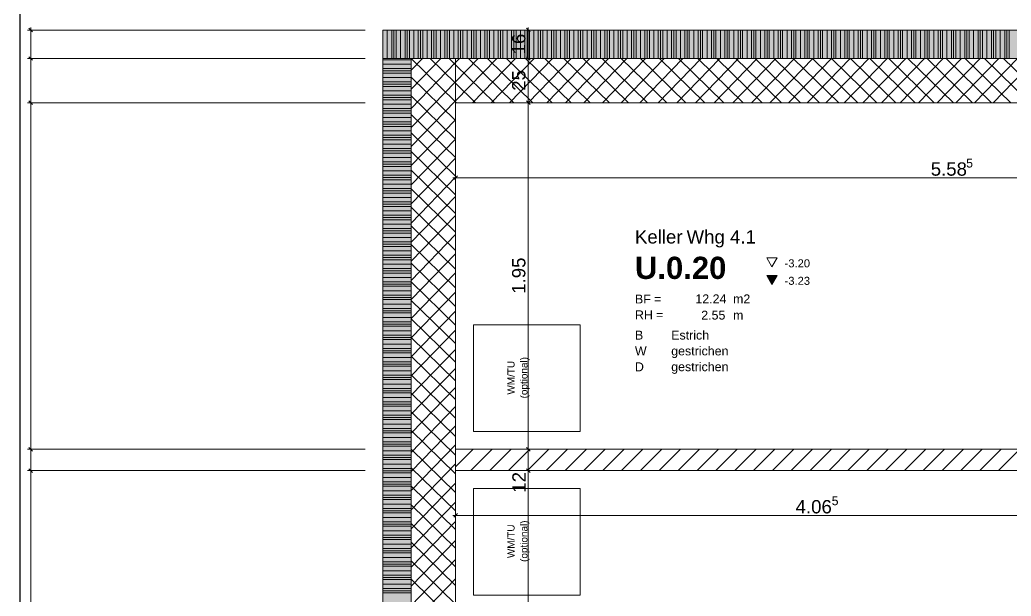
# Model space of a CAD drawing. Extents: x 0 to 1189, y 0 to 841.
# Drawn here: x 5 to 116.6, y 672.9 to 737.8 of the extents above; entities that cross this region are included whole.
import ezdxf
from ezdxf.lldxf.tags import DXFTag

# ---------------------------------------------------------------- set-up
doc = ezdxf.new("R2010")
doc.units = 0
doc.layers.get('0').update_dxf_attribs({"lineweight": 35})
for name, color, linetype, lineweight in [('211.5 Stahlbeton Kontur', 7, 'Continuous', 25), ('211.5 Stahlbeton Schraffur', 7, 'Continuous', 25), ('211.6 Mauerwerk Kontur', 7, 'Continuous', 25), ('211.6 Mauerwerk Schraffur', 7, 'Continuous', 25), ('225.2 Dämmung Aussen', 7, 'Continuous', 25), ('252.0 Spez. Sanitärapparate', 7, 'Continuous', 25), ('Bemassung', 7, 'Continuous', 25), ('Raumstempel', 7, 'Continuous', 25), ('X_Planrahmen', 7, 'Continuous', 25)]:
    doc.layers.add(name, color=color, linetype=linetype, lineweight=lineweight)
doc.styles.get("Standard").update_dxf_attribs({"font": 'arial.ttf'})
tags = doc.linetypes.add('Strich 2_1mm', pattern=[0.15, 0.1, -0.05]).pattern_tags.tags
tags[6:7] = [DXFTag(74, 4), DXFTag(75, 0), DXFTag(340, '0'), DXFTag(46, 1.0), DXFTag(50, 0.0), DXFTag(44, 0.0), DXFTag(45, 0.0)]
tags[4:5] = [DXFTag(74, 4), DXFTag(75, 0), DXFTag(340, '0'), DXFTag(46, 1.0), DXFTag(50, 0.0), DXFTag(44, 0.0), DXFTag(45, 0.0)]
tags = doc.linetypes.add('Wipeout_Contour', pattern=[1, 0, -1]).pattern_tags.tags
tags[6:7] = [DXFTag(74, 4), DXFTag(75, 0), DXFTag(340, '0'), DXFTag(46, 1.0), DXFTag(50, 0.0), DXFTag(44, 0.0), DXFTag(45, 0.0)]
tags[4:5] = [DXFTag(74, 4), DXFTag(75, 0), DXFTag(340, '0'), DXFTag(46, 1.0), DXFTag(50, 0.0), DXFTag(44, 0.0), DXFTag(45, 0.0)]

# ---------------------------------------------------------------- blocks, each defined once
blk = doc.blocks.new('Blockreferenz-A0SO6TNL06')
at = {"color": 0, "linetype": 'ByBlock', "lineweight": -2, "ltscale": 0.25}
blk.add_line((5, 836), (5, 5), dxfattribs=at)
blk = doc.blocks.new('Referenz-A0SO6TOG06', base_point=(4.4, 96.7))
at = {"layer": '211.5 Stahlbeton Kontur', "color": 0, "lineweight": 18}
for p, q in [((54.04, 733.42), (49.04, 733.42)), ((49.04, 733.42), (49.04, 456.15)), ((865.84, 733.42), (54.04, 733.42)), ((54.04, 733.42), (54.04, 728.44)), ((54.04, 456.15), (54.04, 733.42)), ((54.04, 728.44), (865.84, 728.44))]:
    blk.add_line(p, q, dxfattribs=at)
at = {"layer": '211.5 Stahlbeton Schraffur', "color": 0, "lineweight": 13}
for p, q in [((49.04, 732.11), (50.31, 733.42)), ((49.04, 729.96), (52.4, 733.42)), ((54.04, 728.54), (49.04, 733.41)), ((54.04, 730.63), (51.18, 733.42)), ((54.04, 732.72), (53.33, 733.42)), ((54.04, 732.96), (54.5, 733.42)), ((54.04, 730.81), (56.59, 733.42)), ((54.04, 728.65), (58.68, 733.42)), ((60.59, 728.44), (55.48, 733.42)), ((55.93, 728.44), (60.77, 733.42)), ((62.74, 728.44), (57.63, 733.42)), ((58.03, 728.44), (62.87, 733.42)), ((64.9, 728.44), (59.78, 733.42)), ((60.12, 728.44), (64.96, 733.42)), ((67.05, 728.44), (61.93, 733.42)), ((62.21, 728.44), (67.05, 733.42)), ((69.2, 728.44), (64.08, 733.42)), ((64.3, 728.44), (69.15, 733.42)), ((71.35, 728.44), (66.24, 733.42)), ((66.4, 728.44), (71.24, 733.42)), ((73.5, 728.44), (68.39, 733.42)), ((68.49, 728.44), (73.33, 733.42)), ((75.65, 728.44), (70.54, 733.42)), ((70.58, 728.44), (75.42, 733.42)), ((72.68, 728.44), (77.52, 733.42)), ((77.8, 728.44), (72.69, 733.42)), ((74.77, 728.44), (79.61, 733.42)), ((79.95, 728.44), (74.84, 733.42)), ((76.86, 728.44), (81.7, 733.42)), ((82.1, 728.44), (76.99, 733.42)), ((78.95, 728.44), (83.8, 733.42)), ((84.25, 728.44), (79.14, 733.42)), ((81.05, 728.44), (85.89, 733.42)), ((86.41, 728.44), (81.29, 733.42)), ((83.14, 728.44), (87.98, 733.42)), ((88.56, 728.44), (83.44, 733.42)), ((85.23, 728.44), (90.07, 733.42)), ((90.71, 728.44), (85.59, 733.42)), ((87.33, 728.44), (92.17, 733.42)), ((92.86, 728.44), (87.75, 733.42)), ((89.42, 728.44), (94.26, 733.42)), ((95.01, 728.44), (89.9, 733.42)), ((91.51, 728.44), (96.35, 733.42)), ((97.16, 728.44), (92.05, 733.42)), ((93.6, 728.44), (98.44, 733.42)), ((99.31, 728.44), (94.2, 733.42)), ((95.7, 728.44), (100.54, 733.42)), ((101.46, 728.44), (96.35, 733.42)), ((97.79, 728.44), (102.63, 733.42)), ((103.61, 728.44), (98.5, 733.42)), ((99.88, 728.44), (104.72, 733.42)), ((105.76, 728.44), (100.65, 733.42)), ((101.98, 728.44), (106.82, 733.42)), ((107.92, 728.44), (102.8, 733.42)), ((104.07, 728.44), (108.91, 733.42)), ((110.07, 728.44), (104.95, 733.42)), ((106.16, 728.44), (111, 733.42)), ((112.22, 728.44), (107.1, 733.42)), ((108.25, 728.44), (113.09, 733.42)), ((114.37, 728.44), (109.26, 733.42)), ((110.35, 728.44), (115.19, 733.42)), ((116.52, 728.44), (111.41, 733.42)), ((112.44, 728.44), (117.28, 733.42)), ((118.67, 728.44), (113.56, 733.42)), ((114.53, 728.44), (119.37, 733.42)), ((120.82, 728.44), (115.71, 733.42)), ((49.04, 727.81), (54.04, 732.96)), ((58.44, 728.44), (54.04, 732.72)), ((54.04, 726.45), (49.04, 731.32)), ((49.04, 725.66), (54.04, 730.81)), ((56.29, 728.44), (54.04, 730.63)), ((54.04, 724.35), (49.04, 729.23)), ((49.04, 723.51), (54.04, 728.65)), ((54.14, 728.44), (54.04, 728.54)), ((54.04, 722.26), (49.04, 727.13)), ((49.04, 721.36), (54.04, 726.5)), ((54.04, 720.17), (49.04, 725.04)), ((49.04, 719.21), (54.04, 724.35)), ((54.04, 718.07), (49.04, 722.95)), ((49.04, 717.05), (54.04, 722.2)), ((54.04, 715.98), (49.04, 720.85)), ((49.04, 714.9), (54.04, 720.05)), ((54.04, 713.89), (49.04, 718.76)), ((49.04, 712.75), (54.04, 717.9)), ((54.04, 711.8), (49.04, 716.67)), ((49.04, 710.6), (54.04, 715.75)), ((54.04, 709.7), (49.04, 714.58)), ((49.04, 708.45), (54.04, 713.6)), ((54.04, 707.61), (49.04, 712.48)), ((49.04, 706.3), (54.04, 711.45)), ((54.04, 705.52), (49.04, 710.39)), ((49.04, 704.15), (54.04, 709.3)), ((54.04, 703.42), (49.04, 708.3)), ((49.04, 702), (54.04, 707.14)), ((54.04, 701.33), (49.04, 706.2)), ((49.04, 699.85), (54.04, 704.99)), ((54.04, 699.24), (49.04, 704.11)), ((49.04, 697.7), (54.04, 702.84)), ((54.04, 697.15), (49.04, 702.02)), ((49.04, 695.54), (54.04, 700.69)), ((54.04, 695.05), (49.04, 699.93)), ((49.04, 693.39), (54.04, 698.54)), ((54.04, 692.96), (49.04, 697.83)), ((49.04, 691.24), (54.04, 696.39)), ((54.04, 690.87), (49.04, 695.74)), ((49.04, 689.09), (54.04, 694.24)), ((54.04, 688.77), (49.04, 693.65)), ((49.04, 686.94), (54.04, 692.09)), ((54.04, 686.68), (49.04, 691.55)), ((49.04, 684.79), (54.04, 689.94)), ((54.04, 684.59), (49.04, 689.46)), ((49.04, 682.64), (54.04, 687.79)), ((54.04, 682.5), (49.04, 687.37)), ((49.04, 680.49), (54.04, 685.63)), ((54.04, 680.4), (49.04, 685.28)), ((49.04, 678.34), (54.04, 683.48)), ((54.04, 678.31), (49.04, 683.18)), ((49.04, 676.18), (54.04, 681.33)), ((54.04, 676.22), (49.04, 681.09)), ((49.04, 674.03), (54.04, 679.18)), ((54.04, 674.12), (49.04, 679)), ((49.04, 671.88), (54.04, 677.03)), ((54.04, 672.03), (49.04, 676.9)), ((49.04, 669.73), (54.04, 674.88)), ((54.04, 669.94), (49.04, 674.81))]:
    blk.add_line(p, q, dxfattribs=at)
at = {"layer": '211.6 Mauerwerk Kontur', "color": 0, "lineweight": 18}
for p, q in [((137.74, 689.44), (54.04, 689.44)), ((54.04, 689.44), (54.04, 687.04)), ((54.04, 687.04), (135.34, 687.04))]:
    blk.add_line(p, q, dxfattribs=at)
at = {"layer": '211.6 Mauerwerk Schraffur', "color": 0, "lineweight": 13}
for p, q in [((54.04, 687.45), (56.04, 689.44)), ((55.76, 687.04), (58.16, 689.44)), ((57.88, 687.04), (60.28, 689.44)), ((60, 687.04), (62.4, 689.44)), ((62.13, 687.04), (64.53, 689.44)), ((64.25, 687.04), (66.65, 689.44)), ((66.37, 687.04), (68.77, 689.44)), ((68.49, 687.04), (70.89, 689.44)), ((70.61, 687.04), (73.01, 689.44)), ((72.73, 687.04), (75.13, 689.44)), ((74.85, 687.04), (77.25, 689.44)), ((76.97, 687.04), (79.37, 689.44)), ((79.1, 687.04), (81.5, 689.44)), ((81.22, 687.04), (83.62, 689.44)), ((83.34, 687.04), (85.74, 689.44)), ((85.46, 687.04), (87.86, 689.44)), ((87.58, 687.04), (89.98, 689.44)), ((89.7, 687.04), (92.1, 689.44)), ((91.82, 687.04), (94.22, 689.44)), ((93.94, 687.04), (96.34, 689.44)), ((96.07, 687.04), (98.47, 689.44)), ((98.19, 687.04), (100.59, 689.44)), ((100.31, 687.04), (102.71, 689.44)), ((102.43, 687.04), (104.83, 689.44)), ((104.55, 687.04), (106.95, 689.44)), ((106.67, 687.04), (109.07, 689.44)), ((108.79, 687.04), (111.19, 689.44)), ((110.91, 687.04), (113.31, 689.44)), ((113.04, 687.04), (115.44, 689.44)), ((115.16, 687.04), (117.56, 689.44))]:
    blk.add_line(p, q, dxfattribs=at)
at = {"layer": '225.2 Dämmung Aussen', "color": 0, "linetype": 'Wipeout_Contour', "lineweight": 0, "ltscale": 37.755617}
for p, q in [((865.84, 736.62), (45.85, 736.62)), ((45.85, 736.62), (45.85, 733.42)), ((865.84, 736.62), (45.85, 736.62)), ((45.85, 736.62), (45.85, 733.42)), ((45.85, 733.42), (49.04, 733.42)), ((45.85, 733.42), (49.04, 733.42)), ((49.04, 733.42), (865.84, 733.42)), ((49.04, 733.42), (865.84, 733.42))]:
    blk.add_line(p, q, dxfattribs=at)
at = {"layer": '225.2 Dämmung Aussen', "color": 0, "lineweight": 13}
for p, q in [((45.85, 733.42), (45.85, 736.62)), ((865.84, 736.62), (45.85, 736.62)), ((45.85, 736.62), (45.85, 733.42)), ((46.35, 733.42), (46.35, 736.62)), ((46.35, 733.42), (46.35, 736.62)), ((46.85, 733.42), (46.85, 736.62)), ((47.1, 733.42), (47.1, 736.62)), ((47.35, 733.42), (47.35, 736.62)), ((47.85, 733.42), (47.85, 736.62)), ((47.85, 733.42), (47.85, 736.62)), ((48.35, 733.42), (48.35, 736.62)), ((48.6, 733.42), (48.6, 736.62)), ((48.85, 733.42), (48.85, 736.62)), ((49.35, 733.42), (49.35, 736.62)), ((49.35, 733.42), (49.35, 736.62)), ((49.85, 733.42), (49.85, 736.62)), ((50.1, 733.42), (50.1, 736.62)), ((50.35, 733.42), (50.35, 736.62)), ((50.85, 733.42), (50.85, 736.62)), ((50.85, 733.42), (50.85, 736.62)), ((51.35, 733.42), (51.35, 736.62)), ((51.6, 733.42), (51.6, 736.62)), ((51.85, 733.42), (51.85, 736.62)), ((52.35, 733.42), (52.35, 736.62)), ((52.35, 733.42), (52.35, 736.62)), ((52.85, 733.42), (52.85, 736.62)), ((53.1, 733.42), (53.1, 736.62)), ((53.35, 733.42), (53.35, 736.62)), ((53.85, 733.42), (53.85, 736.62)), ((53.85, 733.42), (53.85, 736.62)), ((54.35, 733.42), (54.35, 736.62)), ((54.6, 733.42), (54.6, 736.62)), ((54.85, 733.42), (54.85, 736.62)), ((55.35, 733.42), (55.35, 736.62)), ((55.35, 733.42), (55.35, 736.62)), ((55.85, 733.42), (55.85, 736.62)), ((56.1, 733.42), (56.1, 736.62)), ((56.35, 733.42), (56.35, 736.62)), ((56.85, 733.42), (56.85, 736.62)), ((56.85, 733.42), (56.85, 736.62)), ((57.35, 733.42), (57.35, 736.62)), ((57.6, 733.42), (57.6, 736.62)), ((57.85, 733.42), (57.85, 736.62)), ((58.35, 733.42), (58.35, 736.62)), ((58.35, 733.42), (58.35, 736.62)), ((58.85, 733.42), (58.85, 736.62)), ((59.1, 733.42), (59.1, 736.62)), ((59.35, 733.42), (59.35, 736.62)), ((59.85, 733.42), (59.85, 736.62)), ((59.85, 733.42), (59.85, 736.62)), ((60.35, 733.42), (60.35, 736.62)), ((60.6, 733.42), (60.6, 736.62)), ((60.85, 733.42), (60.85, 736.62)), ((61.35, 733.42), (61.35, 736.62)), ((61.35, 733.42), (61.35, 736.62)), ((61.85, 733.42), (61.85, 736.62)), ((62.1, 733.42), (62.1, 736.62)), ((62.35, 733.42), (62.35, 736.62)), ((62.85, 733.42), (62.85, 736.62)), ((62.85, 733.42), (62.85, 736.62)), ((63.35, 733.42), (63.35, 736.62)), ((63.6, 733.42), (63.6, 736.62)), ((63.85, 733.42), (63.85, 736.62)), ((64.35, 733.42), (64.35, 736.62)), ((64.35, 733.42), (64.35, 736.62)), ((64.85, 733.42), (64.85, 736.62)), ((65.1, 733.42), (65.1, 736.62)), ((65.35, 733.42), (65.35, 736.62)), ((65.85, 733.42), (65.85, 736.62)), ((65.85, 733.42), (65.85, 736.62)), ((66.35, 733.42), (66.35, 736.62)), ((66.6, 733.42), (66.6, 736.62)), ((66.85, 733.42), (66.85, 736.62)), ((67.35, 733.42), (67.35, 736.62)), ((67.35, 733.42), (67.35, 736.62)), ((67.85, 733.42), (67.85, 736.62)), ((68.1, 733.42), (68.1, 736.62)), ((68.35, 733.42), (68.35, 736.62)), ((68.85, 733.42), (68.85, 736.62)), ((68.85, 733.42), (68.85, 736.62)), ((69.35, 733.42), (69.35, 736.62)), ((69.6, 733.42), (69.6, 736.62)), ((69.85, 733.42), (69.85, 736.62)), ((70.35, 733.42), (70.35, 736.62)), ((70.35, 733.42), (70.35, 736.62)), ((70.85, 733.42), (70.85, 736.62)), ((71.1, 733.42), (71.1, 736.62)), ((71.35, 733.42), (71.35, 736.62)), ((71.85, 733.42), (71.85, 736.62)), ((71.85, 733.42), (71.85, 736.62)), ((72.35, 733.42), (72.35, 736.62)), ((72.6, 733.42), (72.6, 736.62)), ((72.85, 733.42), (72.85, 736.62)), ((73.35, 733.42), (73.35, 736.62)), ((73.35, 733.42), (73.35, 736.62)), ((73.85, 733.42), (73.85, 736.62)), ((74.1, 733.42), (74.1, 736.62)), ((74.35, 733.42), (74.35, 736.62)), ((74.85, 733.42), (74.85, 736.62)), ((74.85, 733.42), (74.85, 736.62)), ((75.35, 733.42), (75.35, 736.62)), ((75.6, 733.42), (75.6, 736.62)), ((75.85, 733.42), (75.85, 736.62)), ((76.35, 733.42), (76.35, 736.62)), ((76.35, 733.42), (76.35, 736.62)), ((76.85, 733.42), (76.85, 736.62)), ((77.1, 733.42), (77.1, 736.62)), ((77.35, 733.42), (77.35, 736.62)), ((77.85, 733.42), (77.85, 736.62)), ((77.85, 733.42), (77.85, 736.62)), ((78.35, 733.42), (78.35, 736.62)), ((78.6, 733.42), (78.6, 736.62)), ((78.85, 733.42), (78.85, 736.62)), ((79.35, 733.42), (79.35, 736.62)), ((79.35, 733.42), (79.35, 736.62)), ((79.85, 733.42), (79.85, 736.62)), ((80.1, 733.42), (80.1, 736.62)), ((80.35, 733.42), (80.35, 736.62)), ((80.85, 733.42), (80.85, 736.62)), ((80.85, 733.42), (80.85, 736.62)), ((81.35, 733.42), (81.35, 736.62)), ((81.6, 733.42), (81.6, 736.62)), ((81.85, 733.42), (81.85, 736.62)), ((82.35, 733.42), (82.35, 736.62)), ((82.35, 733.42), (82.35, 736.62)), ((82.85, 733.42), (82.85, 736.62)), ((83.1, 733.42), (83.1, 736.62)), ((83.35, 733.42), (83.35, 736.62)), ((83.85, 733.42), (83.85, 736.62)), ((83.85, 733.42), (83.85, 736.62)), ((84.35, 733.42), (84.35, 736.62)), ((84.6, 733.42), (84.6, 736.62)), ((84.85, 733.42), (84.85, 736.62)), ((85.35, 733.42), (85.35, 736.62)), ((85.35, 733.42), (85.35, 736.62)), ((85.85, 733.42), (85.85, 736.62)), ((86.1, 733.42), (86.1, 736.62)), ((86.35, 733.42), (86.35, 736.62)), ((86.85, 733.42), (86.85, 736.62)), ((86.85, 733.42), (86.85, 736.62)), ((87.35, 733.42), (87.35, 736.62)), ((87.6, 733.42), (87.6, 736.62)), ((87.85, 733.42), (87.85, 736.62)), ((88.35, 733.42), (88.35, 736.62)), ((88.35, 733.42), (88.35, 736.62)), ((88.85, 733.42), (88.85, 736.62)), ((89.1, 733.42), (89.1, 736.62)), ((89.35, 733.42), (89.35, 736.62)), ((89.85, 733.42), (89.85, 736.62)), ((89.85, 733.42), (89.85, 736.62)), ((90.35, 733.42), (90.35, 736.62)), ((90.6, 733.42), (90.6, 736.62)), ((90.85, 733.42), (90.85, 736.62)), ((91.35, 733.42), (91.35, 736.62)), ((91.35, 733.42), (91.35, 736.62)), ((91.85, 733.42), (91.85, 736.62)), ((92.1, 733.42), (92.1, 736.62)), ((92.35, 733.42), (92.35, 736.62)), ((92.85, 733.42), (92.85, 736.62)), ((92.85, 733.42), (92.85, 736.62)), ((93.35, 733.42), (93.35, 736.62)), ((93.6, 733.42), (93.6, 736.62)), ((93.85, 733.42), (93.85, 736.62)), ((94.35, 733.42), (94.35, 736.62)), ((94.35, 733.42), (94.35, 736.62)), ((94.85, 733.42), (94.85, 736.62)), ((95.1, 733.42), (95.1, 736.62)), ((95.35, 733.42), (95.35, 736.62)), ((95.85, 733.42), (95.85, 736.62)), ((95.85, 733.42), (95.85, 736.62)), ((96.35, 733.42), (96.35, 736.62)), ((96.6, 733.42), (96.6, 736.62)), ((96.85, 733.42), (96.85, 736.62)), ((97.35, 733.42), (97.35, 736.62)), ((97.35, 733.42), (97.35, 736.62)), ((97.85, 733.42), (97.85, 736.62)), ((98.1, 733.42), (98.1, 736.62)), ((98.35, 733.42), (98.35, 736.62)), ((98.85, 733.42), (98.85, 736.62)), ((98.85, 733.42), (98.85, 736.62)), ((99.35, 733.42), (99.35, 736.62)), ((99.6, 733.42), (99.6, 736.62)), ((99.85, 733.42), (99.85, 736.62)), ((100.35, 733.42), (100.35, 736.62)), ((100.35, 733.42), (100.35, 736.62)), ((100.85, 733.42), (100.85, 736.62)), ((101.1, 733.42), (101.1, 736.62)), ((101.35, 733.42), (101.35, 736.62)), ((101.85, 733.42), (101.85, 736.62)), ((101.85, 733.42), (101.85, 736.62)), ((102.35, 733.42), (102.35, 736.62)), ((102.6, 733.42), (102.6, 736.62)), ((102.85, 733.42), (102.85, 736.62)), ((103.35, 733.42), (103.35, 736.62)), ((103.35, 733.42), (103.35, 736.62)), ((103.85, 733.42), (103.85, 736.62)), ((104.1, 733.42), (104.1, 736.62)), ((104.35, 733.42), (104.35, 736.62)), ((104.85, 733.42), (104.85, 736.62)), ((104.85, 733.42), (104.85, 736.62)), ((105.35, 733.42), (105.35, 736.62)), ((105.6, 733.42), (105.6, 736.62)), ((105.85, 733.42), (105.85, 736.62)), ((106.35, 733.42), (106.35, 736.62)), ((106.35, 733.42), (106.35, 736.62)), ((106.85, 733.42), (106.85, 736.62)), ((107.1, 733.42), (107.1, 736.62)), ((107.35, 733.42), (107.35, 736.62)), ((107.85, 733.42), (107.85, 736.62)), ((107.85, 733.42), (107.85, 736.62)), ((108.35, 733.42), (108.35, 736.62)), ((108.6, 733.42), (108.6, 736.62)), ((108.85, 733.42), (108.85, 736.62)), ((109.35, 733.42), (109.35, 736.62)), ((109.35, 733.42), (109.35, 736.62)), ((109.85, 733.42), (109.85, 736.62)), ((110.1, 733.42), (110.1, 736.62)), ((110.35, 733.42), (110.35, 736.62)), ((110.85, 733.42), (110.85, 736.62)), ((110.85, 733.42), (110.85, 736.62)), ((111.35, 733.42), (111.35, 736.62)), ((111.6, 733.42), (111.6, 736.62)), ((111.85, 733.42), (111.85, 736.62)), ((112.35, 733.42), (112.35, 736.62)), ((112.35, 733.42), (112.35, 736.62)), ((112.85, 733.42), (112.85, 736.62)), ((113.1, 733.42), (113.1, 736.62)), ((113.35, 733.42), (113.35, 736.62)), ((113.85, 733.42), (113.85, 736.62)), ((113.85, 733.42), (113.85, 736.62)), ((114.35, 733.42), (114.35, 736.62)), ((114.6, 733.42), (114.6, 736.62)), ((114.85, 733.42), (114.85, 736.62)), ((115.35, 733.42), (115.35, 736.62)), ((115.35, 733.42), (115.35, 736.62)), ((115.85, 733.42), (115.85, 736.62)), ((116.1, 733.42), (116.1, 736.62)), ((116.35, 733.42), (116.35, 736.62)), ((45.85, 733.42), (49.04, 733.42)), ((45.85, 456.15), (45.85, 733.42)), ((45.85, 733.42), (865.84, 733.42)), ((45.85, 733.28), (49.04, 733.28)), ((49.04, 733.42), (49.04, 456.15)), ((45.85, 732.78), (49.04, 732.78)), ((45.85, 732.78), (49.04, 732.78)), ((45.85, 732.78), (49.04, 732.78)), ((45.85, 732.28), (49.04, 732.28)), ((45.85, 732.03), (49.04, 732.03)), ((45.85, 732.03), (49.04, 732.03)), ((45.85, 731.78), (49.04, 731.78)), ((45.85, 731.28), (49.04, 731.28)), ((45.85, 731.28), (49.04, 731.28)), ((45.85, 731.28), (49.04, 731.28)), ((45.85, 730.78), (49.04, 730.78)), ((45.85, 730.53), (49.04, 730.53)), ((45.85, 730.53), (49.04, 730.53)), ((45.85, 730.28), (49.04, 730.28)), ((45.85, 729.78), (49.04, 729.78)), ((45.85, 729.78), (49.04, 729.78)), ((45.85, 729.78), (49.04, 729.78)), ((45.85, 729.28), (49.04, 729.28)), ((45.85, 729.03), (49.04, 729.03)), ((45.85, 729.03), (49.04, 729.03)), ((45.85, 728.78), (49.04, 728.78)), ((45.85, 728.28), (49.04, 728.28)), ((45.85, 728.28), (49.04, 728.28)), ((45.85, 728.28), (49.04, 728.28)), ((45.85, 727.78), (49.04, 727.78)), ((45.85, 727.53), (49.04, 727.53)), ((45.85, 727.53), (49.04, 727.53)), ((45.85, 727.28), (49.04, 727.28)), ((45.85, 726.78), (49.04, 726.78)), ((45.85, 726.78), (49.04, 726.78)), ((45.85, 726.78), (49.04, 726.78)), ((45.85, 726.28), (49.04, 726.28)), ((45.85, 726.03), (49.04, 726.03)), ((45.85, 726.03), (49.04, 726.03)), ((45.85, 725.78), (49.04, 725.78)), ((45.85, 725.28), (49.04, 725.28)), ((45.85, 725.28), (49.04, 725.28)), ((45.85, 725.28), (49.04, 725.28)), ((45.85, 724.78), (49.04, 724.78)), ((45.85, 724.53), (49.04, 724.53)), ((45.85, 724.53), (49.04, 724.53)), ((45.85, 724.28), (49.04, 724.28)), ((45.85, 723.78), (49.04, 723.78)), ((45.85, 723.78), (49.04, 723.78)), ((45.85, 723.78), (49.04, 723.78)), ((45.85, 723.28), (49.04, 723.28)), ((45.85, 723.03), (49.04, 723.03)), ((45.85, 723.03), (49.04, 723.03)), ((45.85, 722.78), (49.04, 722.78)), ((45.85, 722.28), (49.04, 722.28)), ((45.85, 722.28), (49.04, 722.28)), ((45.85, 722.28), (49.04, 722.28)), ((45.85, 721.78), (49.04, 721.78)), ((45.85, 721.53), (49.04, 721.53)), ((45.85, 721.53), (49.04, 721.53)), ((45.85, 721.28), (49.04, 721.28)), ((45.85, 720.78), (49.04, 720.78)), ((45.85, 720.78), (49.04, 720.78)), ((45.85, 720.78), (49.04, 720.78)), ((45.85, 720.28), (49.04, 720.28)), ((45.85, 720.03), (49.04, 720.03)), ((45.85, 720.03), (49.04, 720.03)), ((45.85, 719.78), (49.04, 719.78)), ((45.85, 719.28), (49.04, 719.28)), ((45.85, 719.28), (49.04, 719.28)), ((45.85, 719.28), (49.04, 719.28)), ((45.85, 718.78), (49.04, 718.78)), ((45.85, 718.53), (49.04, 718.53)), ((45.85, 718.53), (49.04, 718.53)), ((45.85, 718.28), (49.04, 718.28)), ((45.85, 717.78), (49.04, 717.78)), ((45.85, 717.78), (49.04, 717.78)), ((45.85, 717.78), (49.04, 717.78)), ((45.85, 717.28), (49.04, 717.28)), ((45.85, 717.03), (49.04, 717.03)), ((45.85, 717.03), (49.04, 717.03)), ((45.85, 716.78), (49.04, 716.78)), ((45.85, 716.28), (49.04, 716.28)), ((45.85, 716.28), (49.04, 716.28)), ((45.85, 716.28), (49.04, 716.28)), ((45.85, 715.78), (49.04, 715.78)), ((45.85, 715.53), (49.04, 715.53)), ((45.85, 715.53), (49.04, 715.53)), ((45.85, 715.28), (49.04, 715.28)), ((45.85, 714.78), (49.04, 714.78)), ((45.85, 714.78), (49.04, 714.78)), ((45.85, 714.78), (49.04, 714.78)), ((45.85, 714.28), (49.04, 714.28)), ((45.85, 714.03), (49.04, 714.03)), ((45.85, 714.03), (49.04, 714.03)), ((45.85, 713.78), (49.04, 713.78)), ((45.85, 713.28), (49.04, 713.28)), ((45.85, 713.28), (49.04, 713.28)), ((45.85, 713.28), (49.04, 713.28)), ((45.85, 712.78), (49.04, 712.78)), ((45.85, 712.53), (49.04, 712.53)), ((45.85, 712.53), (49.04, 712.53)), ((45.85, 712.28), (49.04, 712.28)), ((45.85, 711.78), (49.04, 711.78)), ((45.85, 711.78), (49.04, 711.78)), ((45.85, 711.78), (49.04, 711.78)), ((45.85, 711.28), (49.04, 711.28)), ((45.85, 711.03), (49.04, 711.03)), ((45.85, 711.03), (49.04, 711.03)), ((45.85, 710.78), (49.04, 710.78)), ((45.85, 710.28), (49.04, 710.28)), ((45.85, 710.28), (49.04, 710.28)), ((45.85, 710.28), (49.04, 710.28)), ((45.85, 709.78), (49.04, 709.78)), ((45.85, 709.53), (49.04, 709.53)), ((45.85, 709.53), (49.04, 709.53)), ((45.85, 709.28), (49.04, 709.28)), ((45.85, 708.78), (49.04, 708.78)), ((45.85, 708.78), (49.04, 708.78)), ((45.85, 708.78), (49.04, 708.78)), ((45.85, 708.28), (49.04, 708.28)), ((45.85, 708.03), (49.04, 708.03)), ((45.85, 708.03), (49.04, 708.03)), ((45.85, 707.78), (49.04, 707.78)), ((45.85, 707.28), (49.04, 707.28)), ((45.85, 707.28), (49.04, 707.28)), ((45.85, 707.28), (49.04, 707.28)), ((45.85, 706.78), (49.04, 706.78)), ((45.85, 706.53), (49.04, 706.53)), ((45.85, 706.53), (49.04, 706.53)), ((45.85, 706.28), (49.04, 706.28)), ((45.85, 705.78), (49.04, 705.78)), ((45.85, 705.78), (49.04, 705.78)), ((45.85, 705.78), (49.04, 705.78)), ((45.85, 705.28), (49.04, 705.28)), ((45.85, 705.03), (49.04, 705.03)), ((45.85, 705.03), (49.04, 705.03)), ((45.85, 704.78), (49.04, 704.78)), ((45.85, 704.28), (49.04, 704.28)), ((45.85, 704.28), (49.04, 704.28)), ((45.85, 704.28), (49.04, 704.28)), ((45.85, 703.78), (49.04, 703.78)), ((45.85, 703.53), (49.04, 703.53)), ((45.85, 703.53), (49.04, 703.53)), ((45.85, 703.28), (49.04, 703.28)), ((45.85, 702.78), (49.04, 702.78)), ((45.85, 702.78), (49.04, 702.78)), ((45.85, 702.78), (49.04, 702.78)), ((45.85, 702.28), (49.04, 702.28)), ((45.85, 702.03), (49.04, 702.03)), ((45.85, 702.03), (49.04, 702.03)), ((45.85, 701.78), (49.04, 701.78)), ((45.85, 701.28), (49.04, 701.28)), ((45.85, 701.28), (49.04, 701.28)), ((45.85, 701.28), (49.04, 701.28)), ((45.85, 700.78), (49.04, 700.78)), ((45.85, 700.53), (49.04, 700.53)), ((45.85, 700.53), (49.04, 700.53)), ((45.85, 700.28), (49.04, 700.28)), ((45.85, 699.78), (49.04, 699.78)), ((45.85, 699.78), (49.04, 699.78)), ((45.85, 699.78), (49.04, 699.78)), ((45.85, 699.28), (49.04, 699.28)), ((45.85, 699.03), (49.04, 699.03)), ((45.85, 699.03), (49.04, 699.03)), ((45.85, 698.78), (49.04, 698.78)), ((45.85, 698.28), (49.04, 698.28)), ((45.85, 698.28), (49.04, 698.28)), ((45.85, 698.28), (49.04, 698.28)), ((45.85, 697.78), (49.04, 697.78)), ((45.85, 697.53), (49.04, 697.53)), ((45.85, 697.53), (49.04, 697.53)), ((45.85, 697.28), (49.04, 697.28)), ((45.85, 696.78), (49.04, 696.78)), ((45.85, 696.78), (49.04, 696.78)), ((45.85, 696.78), (49.04, 696.78)), ((45.85, 696.28), (49.04, 696.28)), ((45.85, 696.03), (49.04, 696.03)), ((45.85, 696.03), (49.04, 696.03)), ((45.85, 695.78), (49.04, 695.78)), ((45.85, 695.28), (49.04, 695.28)), ((45.85, 695.28), (49.04, 695.28)), ((45.85, 695.28), (49.04, 695.28)), ((45.85, 694.78), (49.04, 694.78)), ((45.85, 694.53), (49.04, 694.53)), ((45.85, 694.53), (49.04, 694.53)), ((45.85, 694.28), (49.04, 694.28)), ((45.85, 693.78), (49.04, 693.78)), ((45.85, 693.78), (49.04, 693.78)), ((45.85, 693.78), (49.04, 693.78)), ((45.85, 693.28), (49.04, 693.28)), ((45.85, 693.03), (49.04, 693.03)), ((45.85, 693.03), (49.04, 693.03)), ((45.85, 692.78), (49.04, 692.78)), ((45.85, 692.28), (49.04, 692.28)), ((45.85, 692.28), (49.04, 692.28)), ((45.85, 692.28), (49.04, 692.28)), ((45.85, 691.78), (49.04, 691.78)), ((45.85, 691.53), (49.04, 691.53)), ((45.85, 691.53), (49.04, 691.53)), ((45.85, 691.28), (49.04, 691.28)), ((45.85, 690.78), (49.04, 690.78)), ((45.85, 690.78), (49.04, 690.78)), ((45.85, 690.78), (49.04, 690.78)), ((45.85, 690.28), (49.04, 690.28)), ((45.85, 690.03), (49.04, 690.03)), ((45.85, 690.03), (49.04, 690.03)), ((45.85, 689.78), (49.04, 689.78)), ((45.85, 689.28), (49.04, 689.28)), ((45.85, 689.28), (49.04, 689.28)), ((45.85, 689.28), (49.04, 689.28)), ((45.85, 688.78), (49.04, 688.78)), ((45.85, 688.53), (49.04, 688.53)), ((45.85, 688.53), (49.04, 688.53)), ((45.85, 688.28), (49.04, 688.28)), ((45.85, 687.78), (49.04, 687.78)), ((45.85, 687.78), (49.04, 687.78)), ((45.85, 687.78), (49.04, 687.78)), ((45.85, 687.28), (49.04, 687.28)), ((45.85, 687.03), (49.04, 687.03)), ((45.85, 687.03), (49.04, 687.03)), ((45.85, 686.78), (49.04, 686.78)), ((45.85, 686.28), (49.04, 686.28)), ((45.85, 686.28), (49.04, 686.28)), ((45.85, 686.28), (49.04, 686.28)), ((45.85, 685.78), (49.04, 685.78)), ((45.85, 685.53), (49.04, 685.53)), ((45.85, 685.53), (49.04, 685.53)), ((45.85, 685.28), (49.04, 685.28)), ((45.85, 684.78), (49.04, 684.78)), ((45.85, 684.78), (49.04, 684.78)), ((45.85, 684.78), (49.04, 684.78)), ((45.85, 684.28), (49.04, 684.28)), ((45.85, 684.03), (49.04, 684.03)), ((45.85, 684.03), (49.04, 684.03)), ((45.85, 683.78), (49.04, 683.78)), ((45.85, 683.28), (49.04, 683.28)), ((45.85, 683.28), (49.04, 683.28)), ((45.85, 683.28), (49.04, 683.28)), ((45.85, 682.78), (49.04, 682.78)), ((45.85, 682.53), (49.04, 682.53)), ((45.85, 682.53), (49.04, 682.53)), ((45.85, 682.28), (49.04, 682.28)), ((45.85, 681.78), (49.04, 681.78)), ((45.85, 681.78), (49.04, 681.78)), ((45.85, 681.78), (49.04, 681.78)), ((45.85, 681.28), (49.04, 681.28)), ((45.85, 681.03), (49.04, 681.03)), ((45.85, 681.03), (49.04, 681.03)), ((45.85, 680.78), (49.04, 680.78)), ((45.85, 680.28), (49.04, 680.28)), ((45.85, 680.28), (49.04, 680.28)), ((45.85, 680.28), (49.04, 680.28)), ((45.85, 679.78), (49.04, 679.78)), ((45.85, 679.53), (49.04, 679.53)), ((45.85, 679.53), (49.04, 679.53)), ((45.85, 679.28), (49.04, 679.28)), ((45.85, 678.78), (49.04, 678.78)), ((45.85, 678.78), (49.04, 678.78)), ((45.85, 678.78), (49.04, 678.78)), ((45.85, 678.28), (49.04, 678.28)), ((45.85, 678.03), (49.04, 678.03)), ((45.85, 678.03), (49.04, 678.03)), ((45.85, 677.78), (49.04, 677.78)), ((45.85, 677.28), (49.04, 677.28)), ((45.85, 677.28), (49.04, 677.28)), ((45.85, 677.28), (49.04, 677.28)), ((45.85, 676.78), (49.04, 676.78)), ((45.85, 676.53), (49.04, 676.53)), ((45.85, 676.53), (49.04, 676.53)), ((45.85, 676.28), (49.04, 676.28)), ((45.85, 675.78), (49.04, 675.78)), ((45.85, 675.78), (49.04, 675.78)), ((45.85, 675.78), (49.04, 675.78)), ((45.85, 675.28), (49.04, 675.28)), ((45.85, 675.03), (49.04, 675.03)), ((45.85, 675.03), (49.04, 675.03)), ((45.85, 674.78), (49.04, 674.78)), ((45.85, 674.28), (49.04, 674.28)), ((45.85, 674.28), (49.04, 674.28)), ((45.85, 674.28), (49.04, 674.28)), ((45.85, 673.78), (49.04, 673.78)), ((45.85, 673.53), (49.04, 673.53)), ((45.85, 673.53), (49.04, 673.53)), ((45.85, 673.28), (49.04, 673.28))]:
    blk.add_line(p, q, dxfattribs=at)
at = {"layer": '225.2 Dämmung Aussen', "color": 0, "linetype": 'Wipeout_Contour', "lineweight": 0, "ltscale": 21.881514}
for p, q in [((49.04, 733.42), (45.85, 733.42)), ((45.85, 733.42), (45.85, 456.15)), ((49.04, 733.42), (45.85, 733.42)), ((45.85, 733.42), (45.85, 456.15)), ((49.04, 733.42), (45.85, 733.42)), ((45.85, 733.42), (45.85, 456.15)), ((49.04, 456.15), (49.04, 733.42)), ((49.04, 456.15), (49.04, 733.42)), ((49.04, 456.15), (49.04, 733.42))]:
    blk.add_line(p, q, dxfattribs=at)
at = {"layer": '225.2 Dämmung Aussen', "color": 7, "linetype": 'Wipeout_Contour', "lineweight": 0, "ltscale": 37.755617, "true_color": 0xffffff}
for points in [[(45.85, 733.42), (865.84, 733.42), (45.85, 736.62)], [(865.84, 733.42), (45.85, 736.62), (865.84, 736.62)], [(45.85, 733.42), (865.84, 733.42), (45.85, 736.62)], [(865.84, 733.42), (45.85, 736.62), (865.84, 736.62)]]:
    blk.add_solid(points, dxfattribs=at)
at = {"layer": '225.2 Dämmung Aussen', "color": 7, "linetype": 'Wipeout_Contour', "lineweight": 0, "ltscale": 21.881514, "true_color": 0xffffff}
for points in [[(45.85, 456.15), (49.04, 456.15), (45.85, 733.42)], [(49.04, 456.15), (45.85, 733.42), (49.04, 733.42)], [(45.85, 456.15), (49.04, 456.15), (45.85, 733.42)], [(49.04, 456.15), (45.85, 733.42), (49.04, 733.42)], [(45.85, 456.15), (49.04, 456.15), (45.85, 733.42)], [(49.04, 456.15), (45.85, 733.42), (49.04, 733.42)]]:
    blk.add_solid(points, dxfattribs=at)
at = {"layer": '252.0 Spez. Sanitärapparate', "color": 0, "linetype": 'Strich 2_1mm', "lineweight": 13, "ltscale": 0.13}
for p, q in [((68.05, 703.44), (56.05, 703.44)), ((56.05, 703.44), (56.05, 691.44)), ((68.05, 691.44), (68.05, 703.44)), ((56.05, 691.44), (68.05, 691.44)), ((68.05, 685.04), (56.05, 685.04)), ((56.05, 685.04), (56.05, 673.04)), ((68.05, 673.04), (68.05, 685.04)), ((56.05, 673.04), (68.05, 673.04))]:
    blk.add_line(p, q, dxfattribs=at)
at = {"layer": 'Bemassung', "color": 0, "lineweight": 13}
for p, q in [((5.85, 736.62), (31.85, 736.62)), ((5.85, 736.62), (37.85, 736.62)), ((5.85, 736.62), (43.85, 736.62)), ((6.43, 736.42), (6.03, 736.82)), ((6.23, 736.92), (6.23, 736.62)), ((6.23, 736.62), (6.23, 733.42)), ((62.6, 736.62), (47.85, 736.62)), ((62.43, 736.42), (62.03, 736.82)), ((62.23, 736.62), (62.23, 736.92)), ((62.23, 733.42), (62.23, 736.62)), ((5.85, 733.42), (43.85, 733.42)), ((5.85, 733.42), (43.85, 733.42)), ((6.03, 733.62), (6.43, 733.22)), ((6.43, 733.22), (6.03, 733.62)), ((6.23, 733.72), (6.23, 733.42)), ((6.23, 733.42), (6.23, 733.12)), ((6.23, 733.42), (6.23, 728.44)), ((62.6, 733.42), (56.04, 733.42)), ((62.6, 733.42), (56.04, 733.42)), ((62.03, 733.62), (62.43, 733.22)), ((62.43, 733.22), (62.03, 733.62)), ((62.23, 733.42), (62.23, 733.72)), ((62.23, 733.12), (62.23, 733.42)), ((62.23, 728.44), (62.23, 733.42)), ((6.43, 728.24), (6.03, 728.64)), ((6.03, 728.64), (6.43, 728.24)), ((6.23, 728.74), (6.23, 728.44)), ((62.43, 728.24), (62.03, 728.64)), ((62.03, 728.64), (62.43, 728.24)), ((62.23, 728.44), (62.23, 728.74)), ((5.85, 728.44), (43.85, 728.44)), ((5.85, 728.44), (37.85, 728.44)), ((5.85, 728.44), (37.85, 728.44)), ((5.85, 728.44), (43.85, 728.44)), ((6.23, 728.44), (6.23, 689.44)), ((6.23, 728.44), (6.23, 728.14)), ((62.6, 728.44), (56.04, 728.44)), ((62.6, 728.44), (56.04, 728.44)), ((62.23, 689.44), (62.23, 728.44)), ((62.23, 728.14), (62.23, 728.44)), ((54.04, 719.63), (54.04, 726.31)), ((53.74, 720), (54.04, 720)), ((54.24, 720.2), (53.84, 719.8)), ((54.04, 720), (165.74, 720)), ((6.03, 689.64), (6.43, 689.24)), ((6.43, 689.24), (6.03, 689.64)), ((6.23, 689.74), (6.23, 689.44)), ((62.03, 689.64), (62.43, 689.24)), ((62.43, 689.24), (62.03, 689.64)), ((62.23, 689.44), (62.23, 689.74)), ((5.85, 689.44), (43.85, 689.44)), ((5.85, 689.44), (43.85, 689.44)), ((6.23, 689.44), (6.23, 689.14)), ((6.23, 689.44), (6.23, 687.04)), ((62.6, 689.44), (56.04, 689.44)), ((62.6, 689.44), (56.04, 689.44)), ((62.23, 689.14), (62.23, 689.44)), ((62.23, 687.04), (62.23, 689.44)), ((6.23, 687.34), (6.23, 687.04)), ((62.23, 687.04), (62.23, 687.34)), ((5.85, 687.04), (43.85, 687.04)), ((5.85, 687.04), (43.85, 687.04)), ((6.43, 686.84), (6.03, 687.24)), ((6.03, 687.24), (6.43, 686.84)), ((6.23, 687.04), (6.23, 637.44)), ((6.23, 687.04), (6.23, 686.74)), ((62.6, 687.04), (56.04, 687.04)), ((62.6, 687.04), (56.04, 687.04)), ((62.43, 686.84), (62.03, 687.24)), ((62.03, 687.24), (62.43, 686.84)), ((62.23, 637.44), (62.23, 687.04)), ((62.23, 686.74), (62.23, 687.04)), ((54.04, 681.63), (54.04, 685.04)), ((53.74, 682), (54.04, 682)), ((54.24, 682.2), (53.84, 681.8)), ((54.04, 682), (135.34, 682))]:
    blk.add_line(p, q, dxfattribs=at)
at = {"layer": 'Raumstempel', "color": 0, "lineweight": 13}
for p, q in [((89.07, 711), (89.65, 709.99)), ((90.23, 711), (89.07, 711)), ((89.65, 709.99), (90.23, 711)), ((89.07, 709), (89.65, 707.99)), ((90.23, 709), (89.07, 709)), ((89.65, 707.99), (90.23, 709))]:
    blk.add_line(p, q, dxfattribs=at)
for points in [[(89.65, 707.99), (89.65, 709), (89.07, 709)], [(89.65, 707.99), (90.23, 709), (89.65, 709)]]:
    blk.add_solid(points, dxfattribs=at)
at = {"layer": '252.0 Spez. Sanitärapparate', "color": 0, "lineweight": 13, "char_height": 0.8, "attachment_point": 1, "rotation": 90}
for s, insert in [('{\\fArial;(optional)}', (61.33, 695.17)), ('{\\fArial;WM/TU}', (59.88, 695.6)), ('{\\fArial;WM/TU}', (59.88, 677.2)), ('{\\fArial;(optional)}', (61.33, 676.77))]:
    blk.add_mtext(s, dxfattribs=dict(at, insert=insert))
at = {"layer": 'Bemassung', "color": 0, "linetype": 'Continuous', "lineweight": 13, "ltscale": 0.13, "char_height": 1.5, "attachment_point": 1, "rotation": 90}
for s, insert in [('{\\fArial;16}', (60.4, 733.88)), ('{\\fArial;25}', (60.4, 729.79)), ('{\\fArial;1.95}', (60.4, 706.94)), ('{\\fArial;12}', (60.43, 684.56))]:
    blk.add_mtext(s, dxfattribs=dict(at, insert=insert))
at = {"layer": 'Bemassung', "color": 0, "linetype": 'Continuous', "lineweight": 13, "ltscale": 0.13, "attachment_point": 1}
for s, insert, char_height in [('{\\fArial;5}', (111.51, 722.14), 0.99), ('{\\fArial;5.58}', (107.52, 721.73), 1.5), ('{\\fArial;5}', (96.37, 684.14), 0.99), ('{\\fArial;4.06}', (92.31, 683.73), 1.5)]:
    blk.add_mtext(s, dxfattribs=dict(at, insert=insert, char_height=char_height))
at = {"layer": 'Raumstempel', "color": 0, "lineweight": 13, "attachment_point": 1}
for s, insert, char_height in [('{\\fArial;Keller}', (74.23, 714.1), 1.5), ('{\\fArial;Whg}', (80.04, 714.1), 1.5), ('{\\fArial;4.1}', (84.93, 714.1), 1.5), ('{\\fArial|b1|i0;U.0.20}', (74.23, 711.11), 2.5), ('{\\fArial;-3.20}', (91.07, 710.82), 0.9), ('{\\fArial;-3.23}', (91.07, 708.85), 0.9), ('{\\fArial;BF}', (74.23, 706.85), 1), ('{\\fArial;=}', (76.38, 706.85), 1), ('{\\fArial;12.24}', (81.03, 706.87), 1), ('{\\fArial;m2}', (85.27, 706.87), 1), ('{\\fArial;RH}', (74.23, 705.07), 1), ('{\\fArial;=}', (76.6, 705.07), 1), ('{\\fArial;2.55}', (81.69, 705.04), 1), ('{\\fArial;m}', (85.27, 705.04), 1), ('{\\fArial;B}', (74.23, 702.79), 1), ('{\\fArial;Estrich}', (78.31, 702.79), 1), ('{\\fArial;W}', (74.23, 701.01), 1), ('{\\fArial;gestrichen}', (78.31, 701.01), 1), ('{\\fArial;D}', (74.23, 699.22), 1), ('{\\fArial;gestrichen}', (78.31, 699.23), 1)]:
    blk.add_mtext(s, dxfattribs=dict(at, insert=insert, char_height=char_height))

msp = doc.modelspace()

# ---------------------------------------------------------------- block references
at = {"color": 8, "lineweight": 25, "ltscale": 0.25, "true_color": 0x808080}
msp.add_blockref('Referenz-A0SO6TOG06', (4.4, 96.7), dxfattribs=at)
at = {"layer": 'X_Planrahmen', "ltscale": 0.25}
msp.add_blockref('Blockreferenz-A0SO6TNL06', (0, 0), dxfattribs=at)

doc.saveas('drawing.dxf')
